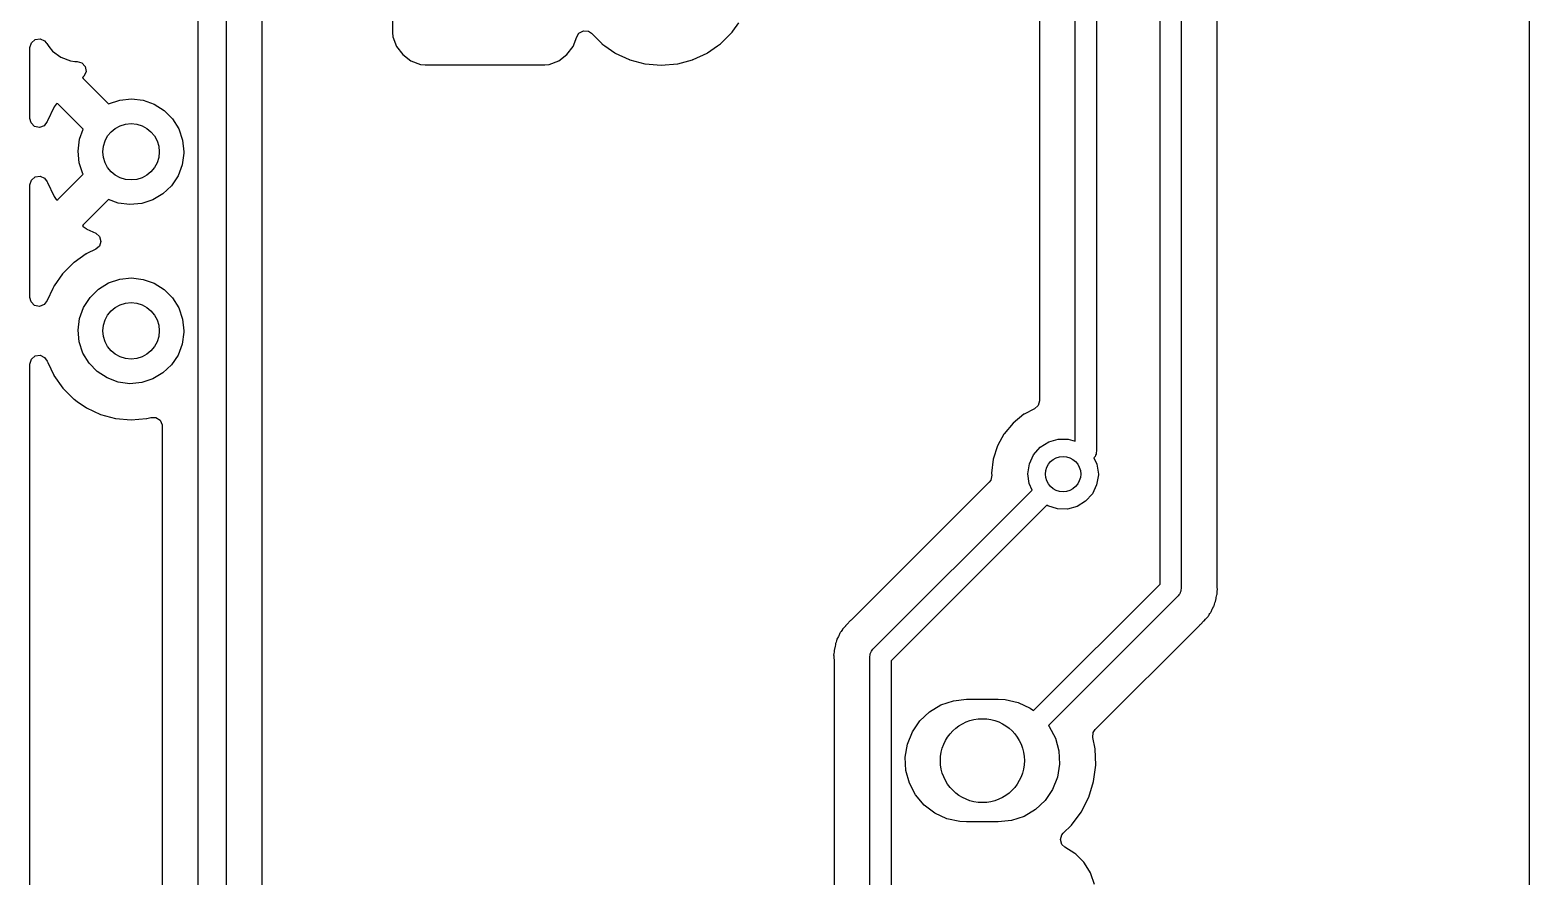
# Model space of a CAD drawing. Extents: x 84 to 124, y -235 to -33.
# Drawn here: x 102.71 to 123.95, y -166.11 to -154.11 of the extents above; entities that cross this region are included whole.
import ezdxf

# ---------------------------------------------------------------- set-up
doc = ezdxf.new("R2010")
doc.units = 0
doc.layers.add('BLACK', color=7, linetype='CONTINUOUS')

msp = doc.modelspace()

# ---------------------------------------------------------------- linework, layer by layer
at = {"layer": 'BLACK', "linetype": 'CONTINUOUS'}
for p, q in [((123.951, -33.0295), (123.951, -234.96)), ((118.722, -161.971), (118.722, -92.8107)), ((119.022, -92.8111), (119.022, -162.033)), ((119.53, -161.996), (119.53, -93.1645)), ((105.09, -178.483), (105.09, -149.884)), ((105.49, -149.801), (105.49, -178.566)), ((105.998, -178.269), (105.998, -149.83)), ((107.846, -152.451), (107.846, -154.147)), ((117.521, -159.946), (117.521, -152.329)), ((117.822, -152.329), (117.822, -160.088)), ((117.013, -153.735), (117.013, -159.372)), ((112.669, -154.131), (112.753, -154.011)), ((107.846, -154.147), (107.852, -154.209)), ((107.852, -154.209), (107.903, -154.346)), ((110.405, -154.346), (110.456, -154.209)), ((110.456, -154.209), (110.458, -154.21)), ((110.458, -154.21), (110.488, -154.158)), ((110.488, -154.158), (110.551, -154.125)), ((110.551, -154.125), (110.621, -154.131)), ((110.621, -154.131), (110.664, -154.159)), ((110.664, -154.159), (110.81, -154.305)), ((112.498, -154.305), (112.66, -154.143)), ((112.66, -154.143), (112.669, -154.131)), ((102.708, -154.362), (102.728, -154.294)), ((102.708, -155.369), (102.708, -154.362)), ((102.728, -154.294), (102.781, -154.247)), ((102.781, -154.247), (102.851, -154.237)), ((102.851, -154.237), (102.916, -154.267)), ((102.916, -154.267), (102.939, -154.296)), ((102.939, -154.296), (102.939, -154.296)), ((102.939, -154.296), (102.945, -154.303)), ((102.945, -154.303), (102.945, -154.303)), ((102.945, -154.303), (102.977, -154.346)), ((102.977, -154.346), (103.027, -154.412)), ((103.027, -154.412), (103.143, -154.5)), ((107.903, -154.346), (107.991, -154.462)), ((110.317, -154.462), (110.405, -154.346)), ((110.81, -154.305), (110.814, -154.308)), ((110.814, -154.308), (110.814, -154.308)), ((110.814, -154.308), (110.856, -154.337)), ((110.856, -154.337), (110.997, -154.437)), ((112.311, -154.437), (112.452, -154.337)), ((112.452, -154.337), (112.494, -154.308)), ((112.494, -154.308), (112.498, -154.305)), ((112.494, -154.308), (112.494, -154.308)), ((103.143, -154.5), (103.28, -154.551)), ((103.28, -154.551), (103.342, -154.558)), ((103.342, -154.558), (103.377, -154.558)), ((103.377, -154.558), (103.445, -154.578)), ((103.445, -154.578), (103.492, -154.631)), ((103.492, -154.631), (103.502, -154.701)), ((107.991, -154.462), (108.107, -154.55)), ((108.107, -154.55), (108.244, -154.601)), ((108.244, -154.601), (108.306, -154.607)), ((108.306, -154.607), (110.002, -154.607)), ((110.002, -154.607), (110.064, -154.601)), ((110.064, -154.601), (110.201, -154.55)), ((110.201, -154.55), (110.317, -154.462)), ((110.997, -154.437), (111.002, -154.439)), ((111.002, -154.439), (111.002, -154.439)), ((111.002, -154.439), (111.2, -154.531)), ((111.2, -154.531), (111.205, -154.533)), ((111.205, -154.533), (111.21, -154.535)), ((111.21, -154.535), (111.21, -154.535)), ((111.21, -154.535), (111.421, -154.591)), ((111.421, -154.591), (111.421, -154.591)), ((111.421, -154.591), (111.426, -154.593)), ((111.426, -154.593), (111.654, -154.612)), ((111.654, -154.612), (111.882, -154.593)), ((111.882, -154.593), (111.887, -154.591)), ((111.887, -154.591), (112.098, -154.535)), ((111.887, -154.591), (111.887, -154.591)), ((112.098, -154.535), (112.103, -154.533)), ((112.098, -154.535), (112.098, -154.535)), ((112.103, -154.533), (112.108, -154.531)), ((112.108, -154.531), (112.306, -154.439)), ((112.306, -154.439), (112.311, -154.437)), ((112.306, -154.439), (112.306, -154.439)), ((103.471, -154.768), (103.454, -154.788)), ((103.454, -154.788), (103.462, -154.801)), ((103.462, -154.801), (103.821, -155.16)), ((103.473, -154.766), (103.471, -154.768)), ((103.474, -154.763), (103.473, -154.764)), ((103.473, -154.764), (103.473, -154.766)), ((103.502, -154.701), (103.474, -154.763)), ((103.474, -154.763), (103.474, -154.763)), ((103.044, -155.213), (102.956, -155.402)), ((103.05, -155.203), (103.044, -155.213)), ((103.078, -155.163), (103.05, -155.203)), ((103.09, -155.153), (103.078, -155.163)), ((103.102, -155.16), (103.09, -155.153)), ((103.463, -155.521), (103.102, -155.16)), ((103.821, -155.16), (103.979, -155.106)), ((103.821, -155.16), (103.821, -155.16)), ((103.979, -155.106), (104.145, -155.089)), ((104.145, -155.089), (104.311, -155.109)), ((104.311, -155.109), (104.469, -155.165)), ((104.469, -155.165), (104.61, -155.254)), ((104.61, -155.254), (104.728, -155.373)), ((102.723, -155.431), (102.708, -155.369)), ((102.774, -155.48), (102.723, -155.431)), ((102.844, -155.495), (102.774, -155.48)), ((102.91, -155.47), (102.844, -155.495)), ((102.952, -155.412), (102.91, -155.47)), ((102.956, -155.402), (102.952, -155.412)), ((104.728, -155.373), (104.816, -155.515)), ((103.39, -155.829), (103.411, -155.663)), ((103.411, -155.663), (103.463, -155.521)), ((104.816, -155.515), (104.871, -155.673)), ((104.871, -155.673), (104.89, -155.839)), ((103.406, -155.995), (103.39, -155.829)), ((104.89, -155.86), (104.866, -156.026)), ((104.89, -155.839), (104.89, -155.86)), ((103.459, -156.154), (103.406, -155.995)), ((104.866, -156.026), (104.807, -156.182)), ((102.708, -156.309), (102.728, -156.241)), ((102.708, -157.908), (102.708, -156.309)), ((102.728, -156.241), (102.781, -156.194)), ((102.781, -156.194), (102.851, -156.184)), ((102.851, -156.184), (102.916, -156.213)), ((102.916, -156.213), (102.952, -156.266)), ((102.952, -156.266), (102.956, -156.276)), ((102.956, -156.276), (103.044, -156.465)), ((103.102, -156.517), (103.462, -156.158)), ((103.462, -156.158), (103.459, -156.154)), ((104.715, -156.321), (104.593, -156.436)), ((104.807, -156.182), (104.715, -156.321)), ((103.044, -156.465), (103.05, -156.475)), ((103.05, -156.475), (103.078, -156.516)), ((103.078, -156.516), (103.089, -156.525)), ((103.089, -156.525), (103.102, -156.517)), ((103.822, -156.516), (103.461, -156.877)), ((103.959, -156.567), (103.822, -156.516)), ((104.45, -156.522), (104.291, -156.574)), ((104.593, -156.436), (104.45, -156.522)), ((104.124, -156.589), (103.959, -156.567)), ((104.291, -156.574), (104.124, -156.589)), ((103.461, -156.877), (103.454, -156.889)), ((103.454, -156.889), (103.464, -156.901)), ((103.464, -156.901), (103.504, -156.929)), ((103.504, -156.929), (103.514, -156.935)), ((103.514, -156.935), (103.641, -156.995)), ((103.641, -156.995), (103.695, -157.041)), ((103.694, -157.178), (103.641, -157.223)), ((103.714, -157.11), (103.694, -157.178)), ((103.695, -157.041), (103.714, -157.11)), ((103.332, -157.408), (103.328, -157.411)), ((103.504, -157.288), (103.332, -157.408)), ((103.332, -157.408), (103.332, -157.408)), ((103.508, -157.285), (103.504, -157.288)), ((103.504, -157.288), (103.504, -157.288)), ((103.513, -157.283), (103.508, -157.285)), ((103.641, -157.223), (103.513, -157.283)), ((103.513, -157.283), (103.513, -157.283)), ((103.169, -157.571), (103.05, -157.742)), ((103.172, -157.567), (103.169, -157.571)), ((103.169, -157.571), (103.169, -157.571)), ((103.328, -157.411), (103.172, -157.567)), ((103.03, -157.781), (102.953, -157.947)), ((103.044, -157.752), (103.03, -157.781)), ((103.046, -157.747), (103.044, -157.752)), ((103.044, -157.752), (103.044, -157.752)), ((103.05, -157.742), (103.046, -157.747)), ((103.559, -157.905), (103.678, -157.788)), ((103.678, -157.788), (103.821, -157.7)), ((103.821, -157.7), (103.979, -157.646)), ((103.979, -157.646), (104.145, -157.629)), ((104.145, -157.629), (104.311, -157.649)), ((104.311, -157.649), (104.469, -157.705)), ((104.469, -157.705), (104.61, -157.794)), ((104.61, -157.794), (104.728, -157.913)), ((102.723, -157.969), (102.708, -157.908)), ((102.774, -158.019), (102.723, -157.969)), ((102.844, -158.033), (102.774, -158.019)), ((102.91, -158.008), (102.844, -158.033)), ((102.952, -157.951), (102.91, -158.008)), ((102.953, -157.947), (102.952, -157.951)), ((103.411, -158.203), (103.468, -158.046)), ((103.468, -158.046), (103.559, -157.905)), ((104.728, -157.913), (104.816, -158.055)), ((103.39, -158.369), (103.411, -158.203)), ((104.816, -158.055), (104.871, -158.213)), ((104.871, -158.213), (104.89, -158.379)), ((103.406, -158.535), (103.39, -158.369)), ((104.89, -158.4), (104.866, -158.566)), ((104.89, -158.379), (104.89, -158.4)), ((103.459, -158.694), (103.406, -158.535)), ((104.866, -158.566), (104.807, -158.722)), ((102.708, -158.85), (102.728, -158.782)), ((102.708, -176.497), (102.708, -158.85)), ((102.728, -158.782), (102.781, -158.736)), ((102.781, -158.736), (102.851, -158.725)), ((102.851, -158.725), (102.916, -158.755)), ((102.916, -158.755), (102.952, -158.807)), ((102.952, -158.807), (102.953, -158.811)), ((102.953, -158.811), (102.962, -158.83)), ((102.962, -158.83), (103.044, -159.006)), ((103.546, -158.837), (103.459, -158.694)), ((103.662, -158.957), (103.546, -158.837)), ((104.715, -158.861), (104.593, -158.976)), ((104.807, -158.722), (104.715, -158.861)), ((103.044, -159.006), (103.044, -159.006)), ((103.044, -159.006), (103.046, -159.011)), ((103.046, -159.011), (103.172, -159.191)), ((103.802, -159.048), (103.662, -158.957)), ((103.959, -159.107), (103.802, -159.048)), ((104.124, -159.129), (103.959, -159.107)), ((104.45, -159.062), (104.291, -159.114)), ((104.593, -158.976), (104.45, -159.062)), ((103.172, -159.191), (103.328, -159.347)), ((104.291, -159.114), (104.124, -159.129)), ((103.328, -159.347), (103.332, -159.35)), ((103.332, -159.35), (103.332, -159.35)), ((103.332, -159.35), (103.379, -159.382)), ((103.379, -159.382), (103.508, -159.473)), ((103.508, -159.473), (103.708, -159.566)), ((116.945, -159.483), (116.799, -159.56)), ((116.993, -159.44), (116.945, -159.483)), ((117.013, -159.372), (116.993, -159.44)), ((103.708, -159.566), (103.921, -159.623)), ((103.921, -159.623), (104.14, -159.642)), ((104.14, -159.642), (104.359, -159.623)), ((104.359, -159.623), (104.365, -159.622)), ((104.365, -159.622), (104.422, -159.606)), ((104.365, -159.622), (104.365, -159.622)), ((104.422, -159.606), (104.493, -159.608)), ((104.493, -159.608), (104.552, -159.648)), ((104.552, -159.648), (104.58, -159.713)), ((104.58, -159.713), (104.581, -159.728)), ((104.581, -159.728), (104.581, -178.212)), ((116.639, -159.687), (116.512, -159.838)), ((116.793, -159.563), (116.639, -159.687)), ((116.799, -159.56), (116.793, -159.563)), ((116.799, -159.56), (116.799, -159.56)), ((116.45, -159.951), (116.417, -160.012)), ((116.509, -159.844), (116.45, -159.951)), ((116.512, -159.838), (116.509, -159.844)), ((116.509, -159.844), (116.509, -159.844)), ((117.024, -160.03), (117.144, -159.955)), ((117.144, -159.955), (117.28, -159.916)), ((117.28, -159.916), (117.422, -159.916)), ((117.422, -159.916), (117.521, -159.946)), ((116.417, -160.012), (116.357, -160.2)), ((116.87, -160.265), (116.93, -160.136)), ((116.93, -160.136), (117.024, -160.03)), ((117.801, -160.162), (117.787, -160.176)), ((117.807, -160.143), (117.801, -160.162)), ((117.816, -160.126), (117.807, -160.143)), ((117.822, -160.088), (117.816, -160.107)), ((117.816, -160.107), (117.816, -160.126)), ((116.357, -160.2), (116.335, -160.397)), ((116.848, -160.405), (116.87, -160.265)), ((117.787, -160.176), (117.786, -160.179)), ((117.786, -160.179), (117.828, -160.271)), ((117.828, -160.271), (117.848, -160.411)), ((116.301, -160.527), (114.353, -162.475)), ((116.323, -160.497), (116.301, -160.527)), ((116.337, -160.427), (116.323, -160.497)), ((116.335, -160.397), (116.335, -160.403)), ((116.335, -160.403), (116.337, -160.427)), ((116.866, -160.545), (116.848, -160.405)), ((116.908, -160.639), (116.866, -160.545)), ((117.824, -160.563), (117.763, -160.691)), ((117.848, -160.423), (117.824, -160.563)), ((117.848, -160.411), (117.848, -160.423)), ((114.654, -162.892), (116.908, -160.639)), ((117.667, -160.796), (117.547, -160.87)), ((117.763, -160.691), (117.667, -160.796)), ((117.118, -160.853), (114.91, -163.061)), ((117.133, -160.862), (117.118, -160.853)), ((117.268, -160.905), (117.133, -160.862)), ((117.41, -160.907), (117.268, -160.905)), ((117.547, -160.87), (117.41, -160.907)), ((116.927, -163.766), (118.722, -161.971)), ((119.017, -162.072), (119.007, -162.089)), ((119.022, -162.033), (119.017, -162.052)), ((119.017, -162.052), (119.017, -162.072)), ((119.531, -162.008), (119.53, -161.996)), ((119.53, -162.095), (119.532, -162.075)), ((119.535, -162.054), (119.531, -162.008)), ((119.532, -162.075), (119.534, -162.062)), ((119.534, -162.062), (119.535, -162.054)), ((118.978, -162.139), (117.141, -163.976)), ((118.988, -162.122), (118.978, -162.139)), ((119.002, -162.108), (118.988, -162.122)), ((119.007, -162.089), (119.002, -162.108)), ((119.467, -162.318), (119.485, -162.284)), ((119.485, -162.284), (119.489, -162.277)), ((119.485, -162.284), (119.485, -162.284)), ((119.489, -162.277), (119.494, -162.257)), ((119.494, -162.257), (119.501, -162.238)), ((119.501, -162.238), (119.509, -162.218)), ((119.509, -162.218), (119.517, -162.173)), ((119.517, -162.173), (119.519, -162.161)), ((119.519, -162.161), (119.529, -162.124)), ((119.529, -162.124), (119.53, -162.116)), ((119.529, -162.124), (119.529, -162.124)), ((119.53, -162.116), (119.53, -162.095)), ((114.332, -162.493), (114.289, -162.539)), ((114.337, -162.487), (114.332, -162.493)), ((114.332, -162.493), (114.332, -162.493)), ((114.344, -162.483), (114.337, -162.487)), ((114.353, -162.475), (114.344, -162.483)), ((114.344, -162.483), (114.344, -162.483)), ((119.295, -162.544), (119.344, -162.493)), ((119.344, -162.493), (119.346, -162.49)), ((119.346, -162.49), (119.367, -162.469)), ((119.367, -162.469), (119.37, -162.466)), ((119.37, -162.466), (119.377, -162.457)), ((119.377, -162.457), (119.404, -162.429)), ((119.404, -162.429), (119.409, -162.423)), ((119.409, -162.423), (119.413, -162.416)), ((119.413, -162.416), (119.419, -162.404)), ((119.419, -162.404), (119.43, -162.388)), ((119.43, -162.388), (119.438, -162.377)), ((119.438, -162.377), (119.443, -162.371)), ((119.443, -162.371), (119.446, -162.364)), ((119.446, -162.364), (119.462, -162.328)), ((119.462, -162.328), (119.467, -162.318)), ((114.166, -162.714), (114.143, -162.754)), ((114.171, -162.703), (114.166, -162.714)), ((114.186, -162.668), (114.171, -162.703)), ((114.189, -162.661), (114.186, -162.668)), ((114.186, -162.668), (114.186, -162.668)), ((114.194, -162.654), (114.189, -162.661)), ((114.202, -162.644), (114.194, -162.654)), ((114.213, -162.627), (114.202, -162.644)), ((114.22, -162.615), (114.213, -162.627)), ((114.224, -162.608), (114.22, -162.615)), ((114.22, -162.615), (114.22, -162.615)), ((114.255, -162.575), (114.224, -162.608)), ((114.263, -162.566), (114.255, -162.575)), ((114.266, -162.562), (114.263, -162.566)), ((114.286, -162.542), (114.266, -162.562)), ((114.289, -162.539), (114.286, -162.542)), ((117.804, -164.032), (119.28, -162.557)), ((119.28, -162.557), (119.288, -162.549)), ((119.288, -162.549), (119.295, -162.544)), ((119.288, -162.549), (119.288, -162.549)), ((114.113, -162.871), (114.102, -162.915)), ((114.102, -162.915), (114.102, -162.937)), ((114.116, -162.859), (114.113, -162.871)), ((114.122, -162.821), (114.116, -162.859)), ((114.123, -162.813), (114.122, -162.821)), ((114.132, -162.794), (114.123, -162.813)), ((114.138, -162.775), (114.132, -162.794)), ((114.143, -162.754), (114.138, -162.775)), ((114.625, -162.943), (114.631, -162.924)), ((114.631, -162.924), (114.645, -162.91)), ((114.645, -162.91), (114.654, -162.892)), ((114.1, -162.956), (114.097, -162.978)), ((114.097, -162.978), (114.098, -162.986)), ((114.098, -162.986), (114.101, -163.024)), ((114.102, -162.937), (114.1, -162.956)), ((114.101, -163.024), (114.102, -163.036)), ((114.102, -163.036), (114.102, -178.79)), ((114.61, -162.999), (114.616, -162.979)), ((114.61, -187.287), (114.61, -162.999)), ((114.616, -162.96), (114.625, -162.943)), ((114.616, -162.979), (114.616, -162.96)), ((114.91, -163.061), (114.91, -187.225)), ((115.317, -163.911), (115.454, -163.782)), ((115.454, -163.782), (115.615, -163.685)), ((115.615, -163.685), (115.793, -163.625)), ((115.793, -163.625), (115.98, -163.605)), ((115.98, -163.605), (116.43, -163.605)), ((116.43, -163.605), (116.527, -163.61)), ((116.527, -163.61), (116.71, -163.651)), ((116.71, -163.651), (116.881, -163.731)), ((116.881, -163.731), (116.927, -163.766)), ((115.212, -164.067), (115.317, -163.911)), ((117.141, -163.976), (117.151, -163.989)), ((117.151, -163.989), (117.239, -164.155)), ((115.142, -164.241), (115.212, -164.067)), ((117.239, -164.155), (117.289, -164.336)), ((117.77, -164.147), (117.775, -164.076)), ((117.803, -164.306), (117.77, -164.147)), ((117.775, -164.076), (117.804, -164.032)), ((115.111, -164.426), (115.142, -164.241)), ((117.289, -164.336), (117.299, -164.524)), ((117.812, -164.54), (117.803, -164.306)), ((115.121, -164.614), (115.111, -164.426)), ((115.171, -164.795), (115.121, -164.614)), ((117.299, -164.524), (117.268, -164.709)), ((117.781, -164.772), (117.812, -164.54)), ((115.259, -164.961), (115.171, -164.795)), ((117.268, -164.709), (117.198, -164.883)), ((117.712, -164.995), (117.781, -164.772)), ((115.38, -165.105), (115.259, -164.961)), ((117.093, -165.039), (116.956, -165.168)), ((117.198, -164.883), (117.093, -165.039)), ((117.606, -165.204), (117.712, -164.995)), ((115.529, -165.219), (115.38, -165.105)), ((115.7, -165.299), (115.529, -165.219)), ((116.795, -165.265), (116.617, -165.325)), ((116.956, -165.168), (116.795, -165.265)), ((117.466, -165.392), (117.606, -165.204)), ((115.883, -165.34), (115.7, -165.299)), ((115.98, -165.345), (115.883, -165.34)), ((116.43, -165.345), (115.98, -165.345)), ((116.617, -165.325), (116.43, -165.345)), ((117.349, -165.504), (117.466, -165.392)), ((117.31, -165.594), (117.33, -165.526)), ((117.329, -165.662), (117.31, -165.594)), ((117.374, -165.701), (117.329, -165.662)), ((117.33, -165.526), (117.349, -165.504)), ((117.373, -165.703), (117.374, -165.701)), ((117.517, -165.792), (117.373, -165.703)), ((117.528, -165.801), (117.517, -165.792)), ((117.643, -165.916), (117.528, -165.801)), ((117.652, -165.927), (117.643, -165.916)), ((117.737, -166.065), (117.652, -165.927)), ((117.743, -166.078), (117.737, -166.065)), ((117.795, -166.232), (117.743, -166.078))]:
    msp.add_line(p, q, dxfattribs=at)
at = {"layer": 'BLACK'}
for centre, radius in [((104.14, -155.839), 0.4), ((104.14, -158.379), 0.4), ((117.348, -160.411), 0.25), ((116.205, -164.475), 0.595)]:
    msp.add_circle(centre, radius, dxfattribs=at)

doc.saveas('drawing.dxf')
